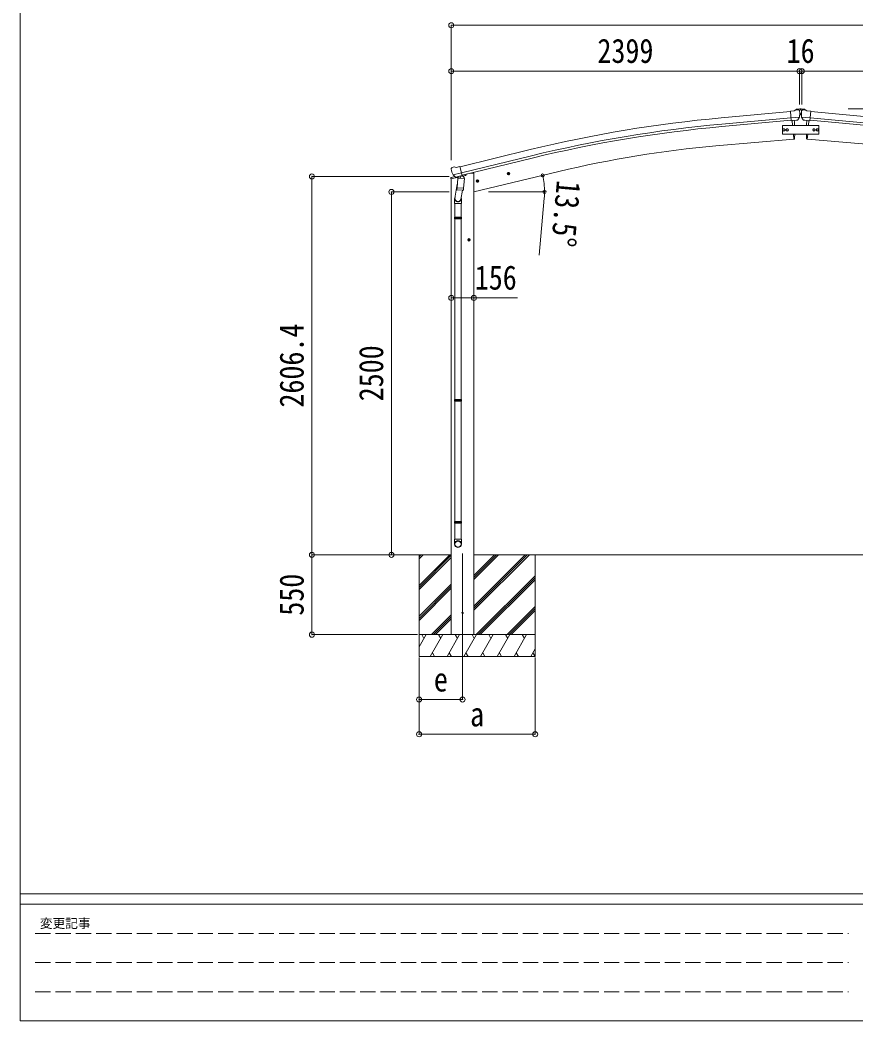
# Model space of a CAD drawing. Units: millimetres at full size. Extents: x -9783 to 33769, y -6828 to 6752.
# Drawn here: x -9783 to -4022, y -6828 to 67 of the extents above; entities that cross this region are included whole.
import ezdxf
from ezdxf.enums import TextEntityAlignment as Align

# ---------------------------------------------------------------- set-up
doc = ezdxf.new("R2010")
doc.units = ezdxf.units.MM
doc.header["$LTSCALE"] = 35
doc.header["$PDMODE"] = 32
doc.header["$PDSIZE"] = 35
doc.linetypes.add('DASHED3', pattern=[4, 3, -1])
for name, color, linetype, lineweight in [('0-0_0', 7, 'Continuous', 9), ('0-1_本体', 4, 'Continuous', 9), ('0-2_部品', 7, 'Continuous', 9), ('0-7_合掌部品', 3, 'Continuous', 9), ('0-8_PARTS2', 2, 'Continuous', 9), ('0-A_寸法', 6, 'Continuous', 9), ('F-0_240', 7, 'Continuous', 9)]:
    doc.layers.add(name, color=color, linetype=linetype, lineweight=lineweight)
doc.styles.add('ＭＳ ゴシック', font='')
doc.styles.get('ＭＳ ゴシック').set_extended_font_data('MS Gothic')

msp = doc.modelspace()

# ---------------------------------------------------------------- linework, layer by layer
at = {"layer": '0-0_0'}
for p, q in [((-7406.91, -3616.8), (-6810.57, -3616.8)), ((-7032.82, -3616.8), (-7032.82, -4316.8)), ((-7032.82, -3828.03), (-6821.59, -3616.8)), ((-7032.82, -3644.18), (-7005.44, -3616.8)), ((-7032.82, -3630.04), (-7019.58, -3616.8)), ((-7032.82, -3842.17), (-6810.57, -3619.92)), ((-7032.82, -3856.31), (-6810.57, -3634.07)), ((-6655.07, -3616.8), (-4332.98, -3616.8)), ((-6655.07, -3999.06), (-6272.81, -3616.8)), ((-6655.07, -3970.78), (-6301.09, -3616.8)), ((-6655.07, -3984.92), (-6286.95, -3616.8)), ((-6655.07, -3786.93), (-6484.94, -3616.8)), ((-6655.07, -3772.79), (-6499.08, -3616.8)), ((-6655.07, -3758.65), (-6513.23, -3616.8)), ((-6232.82, -3616.8), (-6232.82, -4316.8)), ((-2152.07, -3616.8), (-4474.17, -3616.8)), ((-6638.97, -4166.8), (-6232.82, -3760.66)), ((-6624.82, -4166.8), (-6232.82, -3774.8)), ((-6610.68, -4166.8), (-6232.82, -3788.95)), ((-7032.82, -4040.16), (-6810.57, -3817.91)), ((-7032.82, -4054.3), (-6810.57, -3832.05)), ((-7032.82, -4068.45), (-6810.57, -3846.2)), ((-6426.83, -4166.8), (-6232.82, -3972.79)), ((-6412.69, -4166.8), (-6232.82, -3986.94)), ((-6947.33, -4166.8), (-6810.57, -4030.04)), ((-6933.19, -4166.8), (-6810.57, -4044.19)), ((-6919.05, -4166.8), (-6810.57, -4058.33)), ((-6398.55, -4166.8), (-6232.82, -4001.08)), ((-6232.82, -4166.8), (-7032.82, -4166.8)), ((-7032.82, -4250.63), (-6984.42, -4166.8)), ((-6999.42, -4192.78), (-7014.43, -4166.8)), ((-6955.56, -4316.8), (-6868.95, -4166.8)), ((-6883.96, -4192.78), (-6898.96, -4166.8)), ((-6840.09, -4316.8), (-6753.48, -4166.8)), ((-6768.48, -4192.78), (-6783.49, -4166.8)), ((-6724.62, -4316.8), (-6638.01, -4166.8)), ((-6653.01, -4192.78), (-6668.02, -4166.8)), ((-6609.15, -4316.8), (-6522.54, -4166.8)), ((-6537.54, -4192.78), (-6552.54, -4166.8)), ((-6493.68, -4316.8), (-6407.07, -4166.8)), ((-6437.07, -4166.8), (-6422.07, -4192.78)), ((-6378.21, -4316.8), (-6291.6, -4166.8)), ((-6306.6, -4192.78), (-6321.6, -4166.8)), ((-6262.74, -4316.8), (-6232.82, -4264.99)), ((-7032.82, -4316.8), (-6232.82, -4316.8)), ((-6940.56, -4290.82), (-6925.56, -4316.8)), ((-6825.09, -4290.82), (-6810.09, -4316.8)), ((-6709.62, -4290.82), (-6694.62, -4316.8)), ((-6594.15, -4290.82), (-6579.15, -4316.8)), ((-6478.68, -4290.82), (-6463.68, -4316.8)), ((-6363.21, -4290.82), (-6348.21, -4316.8)), ((-6247.74, -4290.82), (-6232.74, -4316.8))]:
    msp.add_line(p, q, dxfattribs=at)
at = {"layer": '0-1_本体'}
for p, q in [((-4951, -606.8), (-4473.69, -563.48)), ((-4947.1, -649.84), (-4469.98, -606.54)), ((-3860.05, -649.84), (-4337.17, -606.54)), ((-3856.14, -606.8), (-4333.45, -563.48)), ((-4945.58, -666.56), (-4468.46, -623.26)), ((-3861.57, -666.56), (-4338.68, -623.26)), ((-4988.03, -800.08), (-4450.08, -753.02)), ((-3819.12, -800.08), (-4357.06, -753.02)), ((-6750.55, -943.21), (-6267.7, -825.63)), ((-6257.48, -867.62), (-6740.49, -985.13)), ((-6736.54, -1001.55), (-6253.5, -883.93)), ((-6810.57, -1026.51), (-6810.57, -4166.8)), ((-6675.07, -986.8), (-6708.58, -994.85)), ((-6654.57, -986.8), (-6675.07, -986.8)), ((-6655.07, -1116.8), (-6069.4, -976.19)), ((-6654.57, -986.8), (-6654.57, -4166.8))]:
    msp.add_line(p, q, dxfattribs=at)
at = {"layer": '0-1_本体', "color": 6}
msp.add_line((-6654.57, -1846.98), (-6810.57, -1846.98), dxfattribs=at)
at = {"layer": '0-1_本体'}
for centre, radius, start, end in [((-4136.99, -9575.38), 9005.44, 95.18612, 103.68612), ((-4136.99, -9575.38), 8962.23, 95.18612, 103.68612), ((-4136.99, -9575.38), 8945.44, 95.18612, 103.68612), ((-4343.05, -8168.39), 7396.48, 95.00259, 103.49741)]:
    msp.add_arc(centre, radius, start, end, dxfattribs=at)
at = {"layer": '0-2_部品'}
for p, q in [((-6812.01, -958.79), (-6811.73, -959.94)), ((-6807.79, -950.21), (-6811.65, -956.51)), ((-6804.69, -947.96), (-6791.51, -944.8)), ((-6776.95, -947.47), (-6790.21, -944.78)), ((-6776.95, -947.47), (-6751.02, -941.25)), ((-6813.14, -1027.12), (-6770.43, -1016.87)), ((-6813.14, -1020.23), (-6813.14, -1027.12)), ((-6784.63, -1011.02), (-6810.84, -1017.31)), ((-6797.95, -999.09), (-6740.45, -985.29)), ((-6781.1, -1014.01), (-6797.48, -999.51)), ((-6778.39, -1014.57), (-6770.87, -1012.77)), ((-6777.56, -1014.47), (-6776.03, -1014.1)), ((-6776.03, -1014.1), (-6739.32, -1005.29)), ((-6774.19, -1014.33), (-6774.24, -1015.07)), ((-6773.49, -1016.11), (-6747.67, -1022.54)), ((-6766.57, -1021.46), (-6771.24, -1088.29)), ((-6720.88, -1024.65), (-6766.57, -1021.46)), ((-6764.79, -1018.28), (-6765.02, -1021.56)), ((-6745.28, -1007.11), (-6746.3, -1021.72)), ((-6739.32, -1005.29), (-6737.79, -1004.92)), ((-6736.24, -1002.82), (-6735.3, -1002.88)), ((-6735.3, -1002.88), (-6721.98, -1018.2)), ((-6731.3, -1007.48), (-6712.41, -1002.94)), ((-6725.55, -1091.49), (-6720.88, -1024.65)), ((-6721.98, -1018.2), (-6722.43, -1024.54)), ((-6708.58, -994.76), (-6708.58, -998.08)), ((-6628.2, -1051.73), (-6632.87, -1032.28)), ((-6426.34, -992.98), (-6406.89, -988.31)), ((-6421.78, -985.2), (-6423.92, -992.4)), ((-6414.49, -983.45), (-6421.78, -985.2)), ((-6414.28, -1000.37), (-6418.95, -980.93)), ((-6409.32, -988.9), (-6414.49, -983.45)), ((-6411.45, -996.09), (-6409.32, -988.9)), ((-6769.51, -1063.53), (-6785.42, -1159.7)), ((-6772.1, -1100.76), (-6771.23, -1088.29)), ((-6771.71, -1102.12), (-6771.71, -1102.12)), ((-6725.55, -1091.49), (-6771.24, -1088.29)), ((-6770.26, -1102.9), (-6728.56, -1105.81)), ((-6725.57, -1091.49), (-6726.45, -1104.18)), ((-6640.26, -1044.34), (-6620.81, -1039.67)), ((-6635.7, -1036.56), (-6637.84, -1043.76)), ((-6628.41, -1034.81), (-6635.7, -1036.56)), ((-6623.24, -1040.26), (-6628.41, -1034.81)), ((-6625.37, -1047.45), (-6623.24, -1040.26)), ((-6787.57, -1196.86), (-6787.57, -1162.51)), ((-6733.99, -1105.43), (-6744.72, -1169.02)), ((-6741.57, -1162.2), (-6741.57, -1196.86)), ((-6741.57, -1196.86), (-6787.57, -1196.86)), ((-6785.57, -1196.86), (-6785.57, -1290.86)), ((-6743.57, -1196.86), (-6743.57, -1290.86)), ((-6787.57, -1292.86), (-6786.57, -1290.86)), ((-6741.57, -1292.86), (-6787.57, -1292.86)), ((-6741.57, -1300.86), (-6787.57, -1300.86)), ((-6742.57, -1290.86), (-6786.57, -1290.86)), ((-6742.57, -1302.86), (-6786.57, -1302.86)), ((-6785.57, -1302.86), (-6785.57, -2547.05)), ((-6743.57, -1302.86), (-6743.57, -2547.05)), ((-6741.57, -1292.86), (-6742.57, -1290.86)), ((-6741.57, -1300.86), (-6742.57, -1302.86)), ((-6741.57, -1292.86), (-6741.57, -1300.86)), ((-6679.07, -1446.92), (-6699.07, -1446.92)), ((-6689.07, -1439.41), (-6695.57, -1443.17)), ((-6695.57, -1443.17), (-6695.57, -1450.67)), ((-6689.07, -1456.92), (-6689.07, -1436.92)), ((-6682.57, -1443.17), (-6689.07, -1439.41)), ((-6695.57, -1450.67), (-6689.07, -1454.43)), ((-6787.57, -2549.05), (-6786.57, -2547.05)), ((-6741.57, -2549.05), (-6787.57, -2549.05)), ((-6742.57, -2547.05), (-6786.57, -2547.05)), ((-6741.57, -2549.05), (-6742.57, -2547.05)), ((-6741.57, -2549.05), (-6741.57, -2557.05)), ((-6741.57, -2557.05), (-6787.57, -2557.05)), ((-6742.57, -2559.05), (-6786.57, -2559.05)), ((-6785.57, -2559.05), (-6785.57, -3387.23)), ((-6743.57, -2559.05), (-6743.57, -3387.23)), ((-6741.57, -2557.05), (-6742.57, -2559.05)), ((-6787.57, -3389.23), (-6786.57, -3387.23)), ((-6741.57, -3389.23), (-6787.57, -3389.23)), ((-6741.57, -3397.23), (-6787.57, -3397.23)), ((-6742.57, -3387.23), (-6786.57, -3387.23)), ((-6742.57, -3399.23), (-6786.57, -3399.23)), ((-6785.57, -3399.23), (-6785.57, -3509.23)), ((-6743.57, -3399.23), (-6743.57, -3509.23)), ((-6741.57, -3389.23), (-6742.57, -3387.23)), ((-6741.57, -3397.23), (-6742.57, -3399.23)), ((-6741.57, -3389.23), (-6741.57, -3397.23)), ((-6787.57, -3543.37), (-6787.57, -3509.23)), ((-6741.57, -3509.23), (-6787.57, -3509.23)), ((-6741.57, -3543.37), (-6741.57, -3509.23))]:
    msp.add_line(p, q, dxfattribs=at)
for points in [[(-6745.59, -1006.7), (-6735.87, -1004.36), (-6751.02, -941.25)], [(-6798.23, -998.52), (-6797.64, -999.36), (-6797.48, -999.51)], [(-6745.59, -1006.7), (-6745.83, -1006.85), (-6770.6, -1012.8), (-6770.87, -1012.77)], [(-6423.92, -992.4), (-6418.75, -997.85), (-6411.45, -996.09)], [(-6637.84, -1043.76), (-6632.67, -1049.2), (-6625.37, -1047.45)], [(-6787.57, -1292.86), (-6787.57, -1300.86), (-6786.57, -1302.86)], [(-6689.07, -1454.43), (-6682.57, -1450.67), (-6682.57, -1443.17)], [(-6787.57, -2549.05), (-6787.57, -2557.05), (-6786.57, -2559.05)], [(-6787.57, -3389.23), (-6787.57, -3397.23), (-6786.57, -3399.23)]]:
    msp.add_lwpolyline(points, dxfattribs=at)
for centre, radius in [((-6630.54, -1042.01), 8.5), ((-6630.54, -1042.01), 7.7), ((-6416.62, -990.65), 8.5), ((-6416.62, -990.65), 7.7), ((-6416.62, -990.65), 6.5), ((-6630.54, -1042.01), 6.5), ((-6689.07, -1446.92), 8.5), ((-6689.07, -1446.92), 7.7), ((-6689.07, -1446.92), 6.5)]:
    msp.add_circle(centre, radius, dxfattribs=at)
at = {"layer": '0-2_部品', "color": 4}
msp.add_circle((-6732.57, -4016.8), 4.5, dxfattribs=at)
at = {"layer": '0-2_部品'}
for centre, radius, start, end in [((-6614.93, -912.69), 202.4, 193.5, 205.09125), ((-6803.53, -952.83), 5, 103.5, 148.5), ((-6790.81, -947.72), 3, 78.5, 103.5), ((-6810.14, -1020.23), 3, 103.5, 180), ((-6777.67, -1013.98), 0.5, 248.23754, 283.5), ((-6774.69, -1014.29), 0.5, 356, 103.5), ((-6773.24, -1015.14), 1, 176, 256), ((-6747.32, -1021.57), 1.03, 250.03897, 351.96569), ((-6744.68, -1007.19), 0.604, 100.59842, 172.20595), ((-6737.91, -1004.43), 0.5, 283.5, 318.76246), ((-6713.58, -998.08), 5, 283.5, 0), ((-6770.16, -1100.93), 1.95, 175.04017, 217.47766), ((-6770.12, -1100.9), 2, 217.40962, 266), ((-6757.57, -1162.51), 30, 177.45142, 180), ((-6728.42, -1103.82), 2, 266, 349.46843)]:
    msp.add_arc(centre, radius, start, end, dxfattribs=at)
for centre, major_axis, ratio, start_param, end_param in [((-6809.09, -958.08), (-1.57, -2.57), 0.99628, 4.712389, 5.4996506), ((-6779.12, -1011.75), (-0.73, -2.92), 0.997631, 5.8041905, 6.6006116), ((-6779.06, -1011.52), (2.63, 3.16), 0.650902, 4.0958226, 4.1686332), ((-6779.09, -1011.65), (-0.73, -2.92), 0.997631, 0.3902369, 0.4789948), ((-6764.57, -1162.2), (23, 0), 0.996195, 2.5560258, 6.5663028), ((-6764.57, -1162.2), (21, 0), 0.996195, 2.9349147, 5.9512394), ((-6764.57, -3541.63), (-23, 0), 0.996195, 3.1415927, 6.2831853), ((-6764.57, -3543.37), (-23, 0), 0.996195, 3.1415927, 6.2831853), ((-6764.57, -3543.37), (0, -23.43), 0.981806, 4.712389, 7.8539816)]:
    msp.add_ellipse(centre, major_axis=major_axis, ratio=ratio, start_param=start_param, end_param=end_param, dxfattribs=at)
msp.add_ellipse((-6764.57, -3543.37), major_axis=(21, 0), ratio=0.996195, dxfattribs=at)
at = {"layer": '0-7_合掌部品'}
for p, q in [((-4420.69, -550.68), (-4434.35, -551.88)), ((-4407.74, -543.71), (-4431.88, -545.82)), ((-4407.74, -543.71), (-4399.74, -543.71)), ((-4402.48, -548.43), (-4401.64, -548.43)), ((-4399.74, -543.71), (-4375.6, -545.82)), ((-4386.8, -550.68), (-4373.13, -551.88)), ((-4372.24, -551.64), (-4375.6, -545.82)), ((-4372.24, -551.84), (-4372.24, -551.64)), ((-4447.31, -559.04), (-4473.88, -561.36)), ((-4468.22, -626.02), (-4473.88, -561.36)), ((-4411.01, -601.33), (-4469.93, -606.48)), ((-4447.31, -559.04), (-4435.59, -552.27)), ((-4422.26, -620.81), (-4411.33, -601.87)), ((-4411.55, -556.44), (-4417.04, -551.84)), ((-4410.49, -558.48), (-4410.37, -559.82)), ((-4409.76, -585.21), (-4397.72, -585.21)), ((-4402.48, -581.13), (-4401.64, -581.13)), ((-4396.99, -558.48), (-4397.11, -559.82)), ((-4396.47, -601.33), (-4337.55, -606.48)), ((-4385.22, -620.81), (-4396.15, -601.87)), ((-4395.93, -556.44), (-4390.45, -551.84)), ((-4360.17, -559.04), (-4371.89, -552.27)), ((-4360.17, -559.04), (-4333.61, -561.36)), ((-4339.26, -626.02), (-4333.61, -561.36)), ((-4458.26, -625.15), (-4468.22, -626.02)), ((-4461.25, -625.41), (-4458.24, -659.76)), ((-4424.65, -622.21), (-4432.36, -622.88)), ((-4382.83, -622.21), (-4375.13, -622.88)), ((-4349.23, -625.15), (-4349.5, -625.22)), ((-4346.24, -625.41), (-4349.24, -659.76)), ((-4349.23, -625.15), (-4339.26, -626.02)), ((-4452.99, -719.76), (-4450.08, -753.02)), ((-4450.08, -753.02), (-4448.03, -752.76)), ((-4357.4, -753.02), (-4359.46, -752.76)), ((-4354.49, -719.76), (-4357.4, -753.02))]:
    msp.add_line(p, q, dxfattribs=at)
for points in [[(-4435.24, -551.84), (-4435.24, -551.64), (-4431.88, -545.82)], [(-4405, -547.59), (-4405.84, -547.59), (-4405.84, -548.43), (-4405, -548.43)], [(-4403.32, -546.75), (-4403.32, -545.91), (-4404.16, -545.91), (-4404.16, -546.75)], [(-4404.16, -549.27), (-4404.16, -550.11), (-4403.32, -550.11), (-4403.32, -549.27)], [(-4401.64, -548.43), (-4401.64, -547.59), (-4402.48, -547.59)], [(-4410.94, -600.69), (-4411.23, -601.68), (-4411.33, -601.87)], [(-4405, -580.29), (-4405.84, -580.29), (-4405.84, -581.13), (-4405, -581.13)], [(-4403.32, -579.45), (-4403.32, -578.61), (-4404.16, -578.61), (-4404.16, -579.45)], [(-4404.16, -581.97), (-4404.16, -582.81), (-4403.32, -582.81), (-4403.32, -581.97)], [(-4401.64, -581.13), (-4401.64, -580.29), (-4402.48, -580.29)], [(-4396.54, -600.69), (-4396.26, -601.68), (-4396.15, -601.87)], [(-4458.26, -625.15), (-4457.99, -625.22), (-4432.61, -623), (-4432.36, -622.88)], [(-4349.5, -625.22), (-4374.87, -623), (-4375.13, -622.88)]]:
    msp.add_lwpolyline(points, dxfattribs=at)
for points in [[(-4278.74, -719.76), (-4278.74, -659.76), (-4528.74, -659.76), (-4528.74, -719.76)], [(-4526.75, -689.76), (-4523, -683.26), (-4515.49, -683.26), (-4511.74, -689.76), (-4515.49, -696.26), (-4523, -696.26)], [(-4503.25, -689.76), (-4499.5, -683.26), (-4491.99, -683.26), (-4488.24, -689.76), (-4491.99, -696.26), (-4499.5, -696.26)], [(-4304.24, -689.76), (-4307.99, -683.26), (-4315.5, -683.26), (-4319.25, -689.76), (-4315.5, -696.26), (-4307.99, -696.26)], [(-4280.74, -689.76), (-4284.49, -683.26), (-4292, -683.26), (-4295.75, -689.76), (-4292, -696.26), (-4284.49, -696.26)]]:
    msp.add_lwpolyline(points, close=True, dxfattribs=at)
for centre, radius in [((-4403.74, -548.01), 3.5), ((-4403.74, -580.71), 3.5), ((-4519.24, -689.76), 8.5), ((-4519.24, -689.76), 7.7), ((-4519.24, -689.76), 6.5), ((-4495.74, -689.76), 8.5), ((-4495.74, -689.76), 7.7), ((-4495.74, -689.76), 6.5), ((-4311.74, -689.76), 8.5), ((-4311.74, -689.76), 7.7), ((-4311.74, -689.76), 6.5), ((-4288.24, -689.76), 8.5), ((-4288.24, -689.76), 7.7), ((-4288.24, -689.76), 6.5)]:
    msp.add_circle(centre, radius, dxfattribs=at)
for centre, radius, start, end in [((-4420.25, -555.67), 5, 50.00648, 94.99352), ((-4405, -546.75), 0.84, 270, 0), ((-4405, -549.27), 0.84, 0, 90), ((-4402.48, -546.75), 0.84, 180, 270), ((-4402.48, -549.27), 0.84, 90, 180), ((-4387.23, -555.67), 5, 85.00648, 129.99352), ((-4434.09, -554.87), 3, 95, 120), ((-4612, -577.46), 202.4, 353.4085, 5), ((-4405, -579.45), 0.84, 270, 0), ((-4405, -581.97), 0.84, 0, 90), ((-4402.48, -579.45), 0.84, 180, 270), ((-4402.48, -581.97), 0.84, 90, 180), ((-4195.48, -577.46), 202.4, 175, 186.5915), ((-4373.39, -554.87), 3, 60, 85), ((-5343.85, -697.2), 900, 2.3844, 4.64986), ((-3463.64, -697.2), 900, 175.35014, 177.6156), ((-4448.39, -749.79), 3, 277, 356.63919), ((-5343.85, -697.2), 900, 356.63919, 358.56384), ((-3463.64, -697.2), 900, 181.43616, 183.36081), ((-4359.09, -749.79), 3, 183.36081, 263)]:
    msp.add_arc(centre, radius, start, end, dxfattribs=at)
for centre, major_axis, ratio, start_param, end_param in [((-4406.16, -554.43), (-15.35, 3.44), 0.101033, 5.9751426, 5.9753737), ((-4401.32, -554.43), (15.35, 3.44), 0.101033, 0.3078116, 0.3080427), ((-4413.48, -558.73), (2.71, -1.31), 0.997474, 0.5366567, 1.3225652), ((-4394, -558.73), (-2.71, -1.31), 0.997474, 4.9606201, 5.7465286), ((-4424.92, -619.22), (1.62, -2.54), 0.997631, 5.8041905, 5.8929484), ((-4424.99, -619.11), (-3.5, 2.17), 0.650902, 2.1145521, 2.1873627), ((-4424.86, -619.3), (1.62, -2.54), 0.997631, 5.965759, 6.7621801), ((-4382.62, -619.3), (-1.62, -2.54), 0.997631, 5.8041905, 6.6006116), ((-4382.49, -619.11), (3.5, 2.17), 0.650902, 4.0958226, 4.1686332), ((-4382.56, -619.22), (-1.62, -2.54), 0.997631, 0.3902369, 0.4789948)]:
    msp.add_ellipse(centre, major_axis=major_axis, ratio=ratio, start_param=start_param, end_param=end_param, dxfattribs=at)
at = {"layer": '0-8_PARTS2'}
msp.add_line((-6732.57, -3607.59), (-6732.57, -4366.8), dxfattribs=at)
at = {"layer": '0-A_寸法'}
for p, q in [((-6810.57, 31.56), (-6810.57, -285.06)), ((-6810.57, 31.56), (-1996.57, 31.56)), ((-6810.57, -285.06), (-6810.57, -897.29)), ((-6810.57, -285.06), (-4411.57, -285.06)), ((-4411.57, -285.06), (-4411.57, -514.07)), ((-4411.57, -285.06), (-4411.57, -514.07)), ((-4411.57, -285.06), (-4395.57, -285.06)), ((-4395.57, -285.06), (-4395.57, -514.07)), ((-4395.57, -285.06), (-4395.57, -514.07)), ((-4395.57, -285.06), (-1996.57, -285.06)), ((-4395.57, -285.06), (-4395.57, -514.07)), ((-692.55, -544.7), (-4076.35, -544.7)), ((-7771.15, -1010.4), (-6826.06, -1010.4)), ((-7771.15, -3616.8), (-7771.15, -1010.4)), ((-7223.18, -1116.8), (-6826.06, -1116.8)), ((-7223.18, -3616.8), (-7223.18, -1116.8)), ((-6554.07, -1116.8), (-6167.22, -1116.8)), ((-6170.07, -1159.26), (-6204.43, -1551.76)), ((-6654.57, -1846.98), (-6354.57, -1846.98)), ((-7771.15, -3616.8), (-7043.03, -3616.8)), ((-7771.15, -4166.8), (-7771.15, -3616.8)), ((-7771.15, -4166.8), (-7043.03, -4166.8)), ((-7032.82, -4853.17), (-7032.82, -4324.22)), ((-7032.82, -4613.19), (-7032.82, -4324.22)), ((-6732.57, -4613.19), (-6732.57, -4324.22)), ((-6232.82, -4853.17), (-6232.82, -4324.22)), ((-6732.57, -4613.19), (-7032.82, -4613.19)), ((-7032.82, -4853.17), (-6232.82, -4853.17))]:
    msp.add_line(p, q, dxfattribs=at)
for centre in [(-6181.67, -1003.15), (-6168.22, -1116.8)]:
    msp.add_circle(centre, 10.62, dxfattribs=at)
for start, end in [(0, 13.5), (354.99678, 0)]:
    msp.add_arc((-6655.07, -1116.8), 486.86, start, end, dxfattribs=at)
for p in [(-6810.57, 31.56), (-6810.57, -285.06), (-4411.57, -285.06), (-4395.57, -285.06), (-7771.15, -1010.4), (-7223.18, -1116.8), (-6810.57, -1846.98), (-6654.57, -1846.98), (-7771.15, -3616.8), (-7223.18, -3616.8), (-7771.15, -4166.8), (-7032.82, -4613.19), (-6732.57, -4613.19), (-7032.82, -4853.17), (-6232.82, -4853.17)]:
    msp.add_point(p, dxfattribs=at)
at = {"layer": 'F-0_240', "color": 5}
for p, q in [((-9783.03, 6751.9), (-9783.03, -6828.1)), ((-9783.03, -5953.1), (9396.97, -5953.1)), ((-9783.03, -6023.1), (6285.75, -6023.1)), ((-9783.03, -6828.1), (9396.97, -6828.1))]:
    msp.add_line(p, q, dxfattribs=at)
at = {"layer": 'F-0_240', "color": 4, "linetype": 'DASHED3'}
for p, q in [((-9678.03, -6224.35), (-4074.25, -6224.35)), ((-9678.03, -6425.6), (-4074.25, -6425.6)), ((-9678.03, -6626.85), (-4074.25, -6626.85))]:
    msp.add_line(p, q, dxfattribs=at)

# ---------------------------------------------------------------- texts
at = {"layer": '0-A_寸法', "color": 7, "style": 'ＭＳ ゴシック', "width": 0.85}
for s, p in [('2399', (-5803.57, -278.06)), ('16', (-4499.82, -278.06)), ('156', (-6648.95, -1839.98)), ('e', (-6930.95, -4608.19)), ('a', (-6680.95, -4848.17))]:
    msp.add_text(s, height=166.8, dxfattribs=at).set_placement(p, align=Align.BOTTOM_LEFT)
for s, rotation, p in [('13.5°', 264.997, (-6132.26, -1028.31)), ('2606.4', 90, (-7778.15, -2602.35)), ('2500', 90, (-7230.18, -2559.3)), ('550', 90, (-7778.15, -4036.18))]:
    msp.add_text(s, height=166.8, rotation=rotation, dxfattribs=at).set_placement(p, align=Align.BOTTOM_LEFT)
at = {"layer": 'F-0_240', "style": 'ＭＳ ゴシック'}
msp.add_text('変更記事', height=64.15, dxfattribs=at).set_placement((-9646.27, -6206.85), align=Align.BOTTOM_LEFT)

doc.saveas('drawing.dxf')
